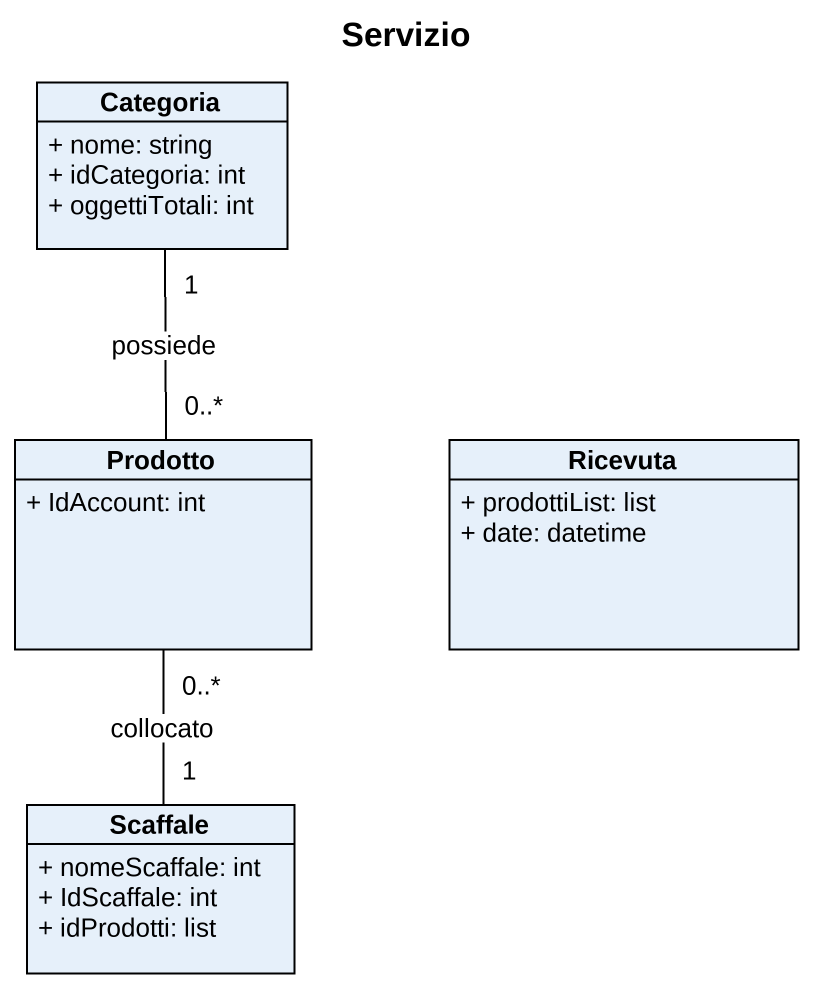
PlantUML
@startuml
title Servizio
hide circle
hide empty members
skinparam classAttributeIconSize 0
class Categoria {
  + nome: string
  + idCategoria: int
  + oggettiTotali: int
}
class Prodotto {
  + IdAccount: int
}
class Ricevuta {
  + prodottiList: list
  + date: datetime
}
class Scaffale {
  + nomeScaffale: int
  + IdScaffale: int
  + idProdotti: list
}
Categoria "1" -- "0..*" Prodotto : possiede
Prodotto "0..*" -- "1" Scaffale : collocato
@enduml
